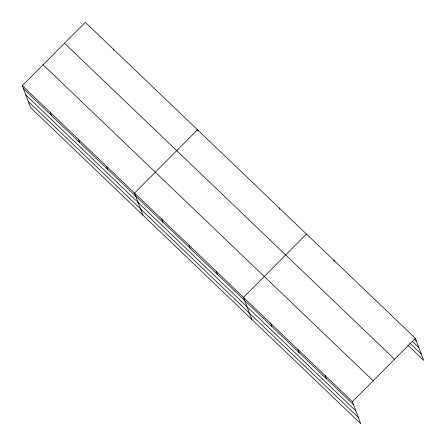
<?xml version="1.0" encoding="UTF-8"?>
<svg xmlns="http://www.w3.org/2000/svg" width="446" height="446" viewBox="0 0 446 446"><rect width="100%" height="100%" fill="white"/><g stroke="black" fill="none" stroke-linecap="round" stroke-linejoin="round"><path stroke-width="0.67" d="M22.3 85.638L352.412 401.673L360.73 423.689L30.618 107.648L22.3 85.638L85.27 22.311L415.382 338.352L423.7 360.362L407.856 345.193M306.447 234.061L243.477 297.382L251.795 319.397M352.412 401.673L415.382 338.352M414.083 339.094L416.558 341.463M412.478 341.536L418.917 347.702M409.952 343.225L421.342 354.124M64.492 43.212L394.604 359.247M43.078 64.737L373.19 380.778M23.476 88.748L353.589 404.784M25.835 94.987L355.947 411.022M28.26 101.409L358.372 417.45M333.68 260.13L334.149 261.378M279.213 207.987L279.681 209.23M325.179 375.599L326.355 378.71M297.945 349.53L299.121 352.641M197.979 131.012L197.506 129.764L134.536 193.09L142.854 215.1M270.711 323.456L271.887 326.567M216.243 271.307L217.419 274.418M189.009 245.233L190.18 248.344M113.329 49.177L113.797 50.42M161.775 219.164L162.946 222.275M106.477 166.224L107.653 169.335M78.418 139.364L79.594 142.475M50.359 112.498L51.535 115.609"/></g></svg>
